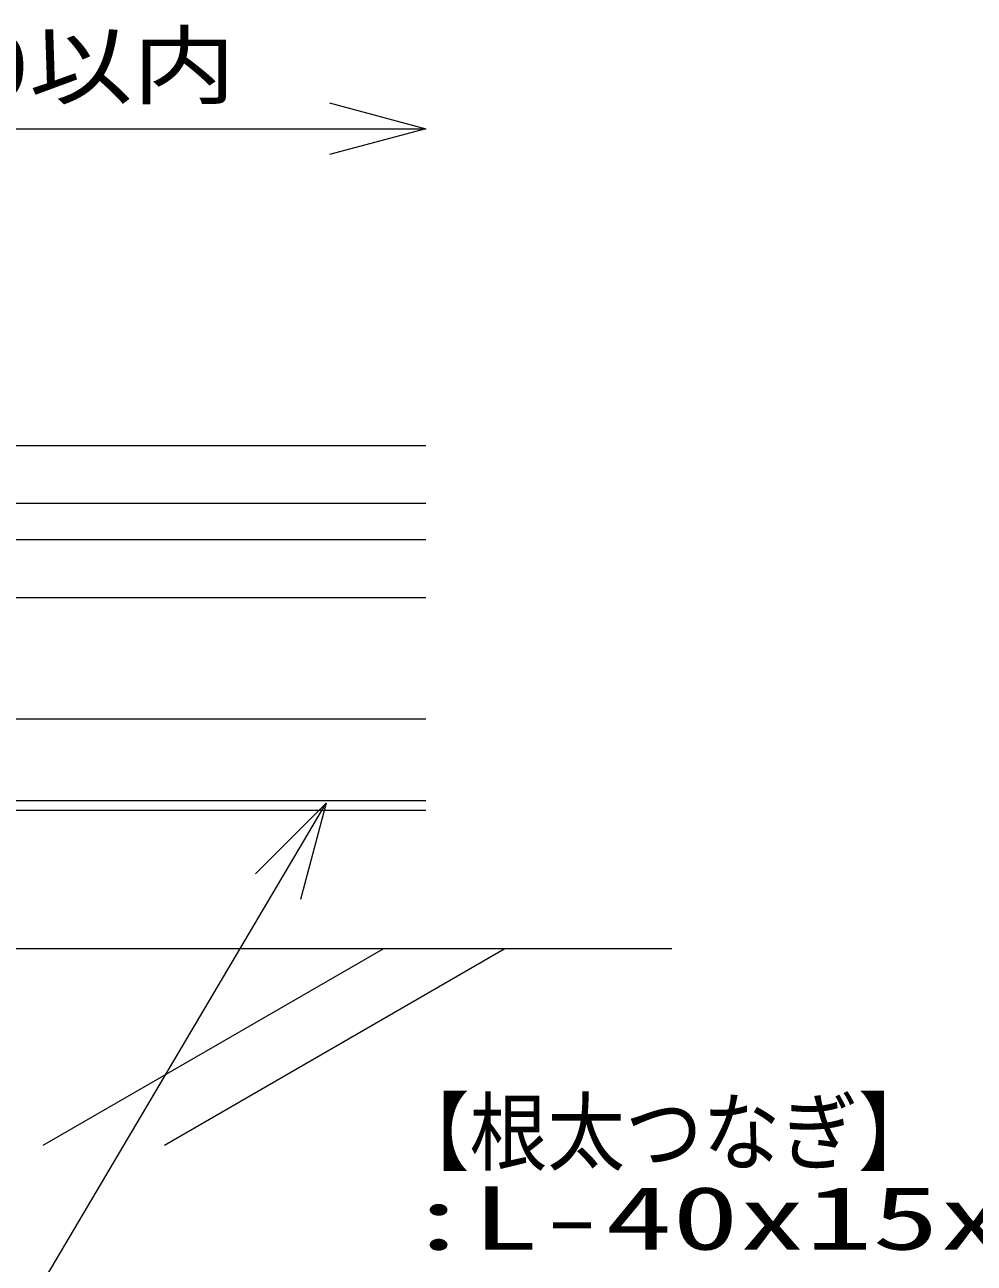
# Model space of a CAD drawing. Units: millimetres, scale not verified. Extents: x -4750 to 4750, y -3000 to 3000.
# Drawn here: x -1164.6 to -1008.4, y -1426.5 to -1222.8 of the extents above; entities that cross this region are included whole.
import ezdxf
from ezdxf.enums import TextEntityAlignment as Align

# ---------------------------------------------------------------- set-up
doc = ezdxf.new("R2010")
doc.units = ezdxf.units.MM
doc.header["$LTSCALE"] = 5
for name, color, linetype, lineweight in [('0-0_デッキ', 7, 'Continuous', 9), ('0-3_一般', 7, 'Continuous', 9), ('0-4_0', 7, 'Continuous', 9), ('0-6_文字', 7, 'Continuous', 9), ('0-7_寸法', 7, 'Continuous', 9)]:
    doc.layers.add(name, color=color, linetype=linetype, lineweight=lineweight)
doc.styles.add('ＭＳ ゴシック', font='')
doc.styles.get('ＭＳ ゴシック').set_extended_font_data('MS Gothic')

# ---------------------------------------------------------------- blocks, each defined once
blk = doc.blocks.new('グループ-316-1')
at = {"layer": '0-4_0'}
for p, q in [((3398, -45285.6), (7427.3, -45285.6)), ((3398, -45585.6), (3398, -45285.6)), ((3398, -45553.6), (7427.3, -45553.6)), ((3398, -45585.6), (7427.3, -45585.6))]:
    blk.add_line(p, q, dxfattribs=at)

msp = doc.modelspace()

# ---------------------------------------------------------------- linework, layer by layer
at = {"layer": '0-0_デッキ'}
for p, q in [((-1305.099, -1291.966), (-1098.657, -1291.966)), ((-1305.099, -1301.466), (-1098.657, -1301.466)), ((-1305.099, -1307.466), (-1098.657, -1307.466)), ((-1305.099, -1307.466), (-1098.657, -1307.466)), ((-1305.099, -1316.966), (-1098.657, -1316.966)), ((-1305.099, -1316.966), (-1098.657, -1316.966))]:
    msp.add_line(p, q, dxfattribs=at)
at = {"layer": '0-3_一般'}
msp.add_line((-1058.213, -1374.766), (-1310.099, -1374.766), dxfattribs=at)
at = {"layer": '0-3_一般', "color": 134}
for p, q in [((-1105.65, -1374.766), (-1161.662, -1407.105)), ((-1085.65, -1374.766), (-1141.662, -1407.105))]:
    msp.add_line(p, q, dxfattribs=at)
at = {"layer": '0-6_文字'}
msp.add_line((-1181.397, -1462.933), (-1115.035, -1350.802), dxfattribs=at)
msp.add_lwpolyline([(-1126.656, -1362.424), (-1115.035, -1350.802), (-1119.288, -1366.677)], dxfattribs=at)
at = {"layer": '0-7_寸法'}
msp.add_line((-1230.099, -1239.904), (-1098.657, -1239.904), dxfattribs=at)
msp.add_lwpolyline([(-1114.532, -1235.65), (-1098.657, -1239.904), (-1114.532, -1244.158)], dxfattribs=at)

# ---------------------------------------------------------------- block references
at = {"layer": '0-4_0', "xscale": 0.05, "yscale": 0.05}
msp.add_blockref('グループ-316-1', (-1470, 927.316), dxfattribs=at)

# ---------------------------------------------------------------- texts
at = {"layer": '0-6_文字', "style": 'ＭＳ ゴシック'}
for s, width, p in [('【根太つなぎ】', 0.9, (-1104.239, -1413.222)), (':L-40x15xt1.6', 1.55, (-1102.049, -1427.356))]:
    msp.add_text(s, height=10.41, dxfattribs=dict(at, width=width)).set_placement(p, align=Align.BOTTOM_LEFT)
at = {"layer": '0-7_寸法', "style": 'ＭＳ ゴシック', "width": 1.2}
msp.add_text('@400以内', height=10.41, dxfattribs=at).set_placement((-1197.952, -1237.853), align=Align.BOTTOM_LEFT)

doc.saveas('drawing.dxf')
